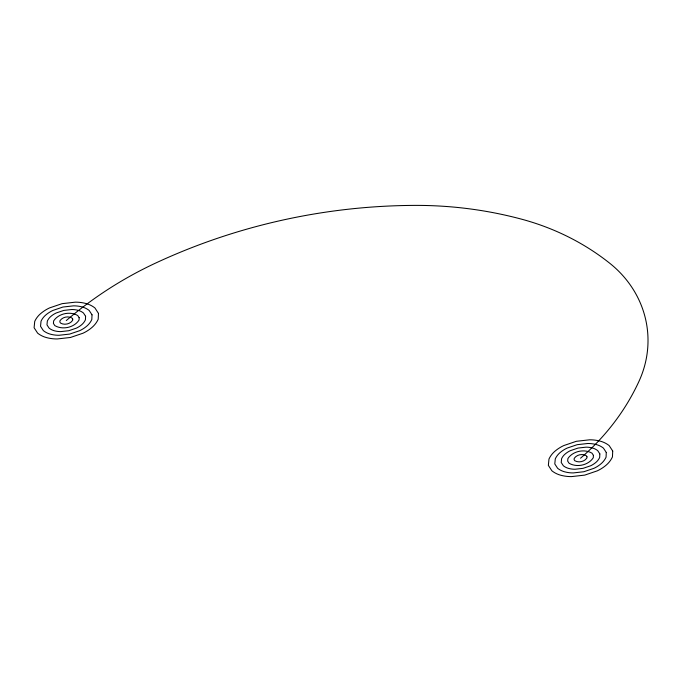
<?xml version="1.0" encoding="UTF-8"?>
<svg xmlns="http://www.w3.org/2000/svg" width="682" height="682" viewBox="0 0 682 682"><rect width="100%" height="100%" fill="white"/><g stroke="black" fill="none" stroke-linecap="round" stroke-linejoin="round"><path stroke-width="1.02" d="M580.535 458.21A240.891 219.723 -5.9 0 0 638.957 381.374A114.235 104.193 -5.9 0 0 609.742 263.252A240.891 219.723 -5.9 0 0 521.398 219.127A377.282 344.129 -5.9 0 0 414.238 205.393A569.964 519.88 -5.9 0 0 155.803 262.996A377.282 344.129 -5.9 0 0 66.282 320.566M72.718 319.125L72.667 320.31C70.237 324.103 64.398 325.357 60.553 323.089L59.846 321.998L59.973 320.728C62.412 317.002 68.2 315.792 72.011 318.042L72.718 319.125M79.155 317.693L79.044 320.054C74.202 327.641 62.514 330.156 54.824 325.612L53.409 323.43L53.656 320.881C58.541 313.439 70.127 311.009 77.731 315.519L79.155 317.693M85.591 316.26L85.429 319.798A15.345 13.998 -5.9 0 1 81.712 324.692A22.634 20.648 -5.9 0 1 76.341 328.144L68.788 330.71L60.834 331.605A22.634 20.648 -5.9 0 1 54.398 330.779A14.45 13.18 -5.9 0 1 49.104 328.127L46.973 324.871L47.348 321.043A14.45 13.18 -5.9 0 1 50.852 316.431A22.634 20.648 -5.9 0 1 56.222 312.978L63.776 310.421L71.729 309.526A22.634 20.648 -5.9 0 1 78.157 310.344A14.45 13.18 -5.9 0 1 83.46 312.995L85.591 316.26M92.027 314.828L91.814 319.543A20.46 18.661 -5.9 0 1 86.853 326.073A30.178 27.527 -5.9 0 1 79.692 330.676L69.624 334.086L59.019 335.28A30.178 27.527 -5.9 0 1 50.442 334.18A19.275 17.579 -5.9 0 1 43.375 330.651L40.536 326.303L41.039 321.205A19.275 17.579 -5.9 0 1 45.711 315.058A30.178 27.527 -5.9 0 1 52.872 310.455L62.94 307.036L73.545 305.843A30.178 27.527 -5.9 0 1 82.121 306.943A19.275 17.579 -5.9 0 1 89.189 310.472L92.027 314.828M98.464 313.388L98.199 319.287A25.575 23.333 -5.9 0 1 91.993 327.445A37.732 34.415 -5.9 0 1 83.042 333.2L70.459 337.471L57.203 338.963A37.732 34.415 -5.9 0 1 46.487 337.59A24.092 21.969 -5.9 0 1 37.646 333.174L34.1 327.735L34.731 321.367A24.092 21.969 -5.9 0 1 40.57 313.677A37.732 34.415 -5.9 0 1 49.522 307.923L62.096 303.661L75.361 302.16A37.732 34.415 -5.9 0 1 86.077 303.541A24.092 21.969 -5.9 0 1 94.917 307.949L98.464 313.388M586.972 456.769L586.921 457.954C584.5 461.748 578.651 463.001 574.807 460.725L574.099 459.642L574.227 458.364C576.665 454.647 582.462 453.428 586.264 455.687L586.972 456.769M593.408 455.337L593.306 457.699C588.455 465.286 576.767 467.801 569.086 463.248L567.663 461.075L567.918 458.526C572.803 451.083 584.38 448.654 591.993 453.163L593.408 455.337M599.845 453.905L599.683 457.443A15.345 13.998 -5.9 0 1 595.966 462.336A22.634 20.648 -5.9 0 1 590.595 465.789L583.042 468.346L575.088 469.242A22.634 20.648 -5.9 0 1 568.66 468.423A14.45 13.18 -5.9 0 1 563.358 465.772L561.226 462.507L561.601 458.688A14.45 13.18 -5.9 0 1 565.105 454.076A22.634 20.648 -5.9 0 1 570.476 450.623L578.029 448.065L585.983 447.17A22.634 20.648 -5.9 0 1 592.419 447.989A14.45 13.18 -5.9 0 1 597.713 450.64L599.845 453.905M606.281 452.464L606.068 457.187A20.46 18.661 -5.9 0 1 601.106 463.709A30.178 27.527 -5.9 0 1 593.945 468.321L583.886 471.731L573.272 472.924A30.178 27.527 -5.9 0 1 564.696 471.825A19.275 17.579 -5.9 0 1 557.629 468.295L554.79 463.948L555.293 458.85A19.275 17.579 -5.9 0 1 559.965 452.703A30.178 27.527 -5.9 0 1 567.126 448.091L577.194 444.681L587.799 443.488A30.178 27.527 -5.9 0 1 596.375 444.587A19.275 17.579 -5.9 0 1 603.442 448.117L606.281 452.464M612.717 451.032L612.453 456.931A25.575 23.333 -5.9 0 1 606.247 465.09A37.732 34.415 -5.9 0 1 597.296 470.844L584.721 475.115L571.456 476.607A37.732 34.415 -5.9 0 1 560.74 475.235A24.092 21.969 -5.9 0 1 551.9 470.819L548.354 465.38L548.984 459.012A24.092 21.969 -5.9 0 1 554.824 451.322A37.732 34.415 -5.9 0 1 563.775 445.568L576.358 441.297L589.623 439.805A37.732 34.415 -5.9 0 1 600.339 441.177A24.092 21.969 -5.9 0 1 609.171 445.593L612.717 451.032"/></g></svg>
